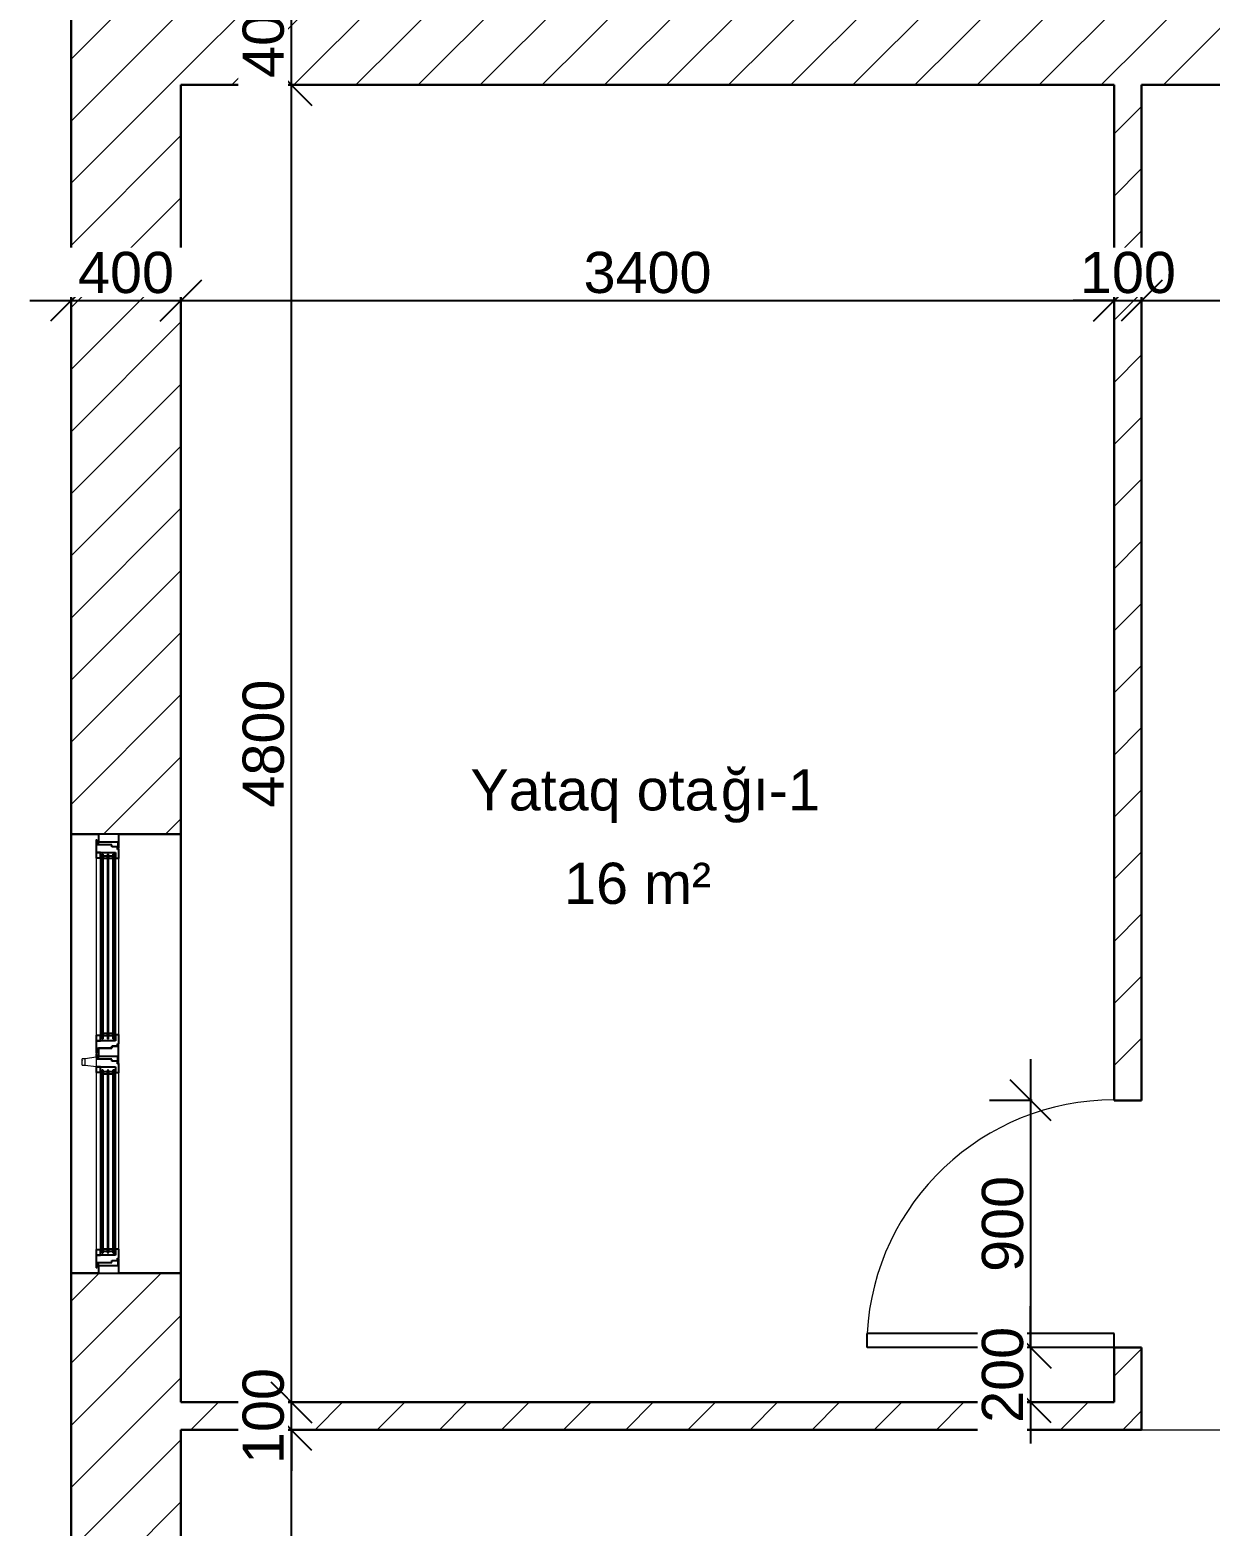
# Model space of a CAD drawing. Header units: millimetres. Extents: x 1680 to 166026, y 35966 to 91121.
# Drawn here: x 11312 to 15611, y 55993 to 61443 of the extents above; entities that cross this region are included whole.
import ezdxf

# ---------------------------------------------------------------- set-up
doc = ezdxf.new("R2010")
doc.units = ezdxf.units.MM
for name, color, linetype, lineweight in [('A-ANNO-DIMS', 7, 'Continuous', 9), ('A-AREA', 32, 'Continuous', 18), ('A-AREA-IDEN', 7, 'Continuous', 9), ('A-DOOR', 31, 'Continuous', 18), ('A-GLAZ', 151, 'Continuous', 18), ('A-WALL', 255, 'Continuous', 18), ('A-WALL-PATT', 111, 'Continuous', 50)]:
    doc.layers.add(name, color=color, linetype=linetype, lineweight=lineweight)
doc.styles.add('Arial', font='arial.ttf', dxfattribs={"height": 150})
doc.dimstyles.new('Linear_-_3mm_Arial', dxfattribs={"dimscale": 304.8, "dimtxt": 153.03891, "dimasz": 0.492126, "dimexe": 0.492126, "dimexo": 0.328084, "dimgap": 0.082021, "dimtad": 1, "dimdec": 0, "dimzin": 0, "dimdsep": 46, "dimtxsty": 'Arial', "dimblk1": 'OBLIQUE', "dimblk2": 'OBLIQUE', "dimsah": 1, "dimcen": 0.09, "dimdle": 0.492126, "dimazin": 0, "dimtfac": 1, "dimtdec": 4, "dimtix": 1, "dimtmove": 0, "dimatfit": 3, "dimfxl": 1, "dimtvp": 1, "dimtfill": 1, "dimtolj": 1, "dimtzin": 0, "dimarcsym": 2})
pattern_1 = [(45, (15427.06, 59193.26), (-113.137, 113.137), [])]

# ---------------------------------------------------------------- blocks, each defined once
blk = doc.blocks.new('Windows_Opening-Hinge_Strugal_S74RP_Two-Leaf_Fixed-Top_INT - Windows_Opening-Hinge_Strugal_S74RP_Two-Leaf_Fixed-Top_INT-206850-Level 1')
at = {"layer": 'A-GLAZ', "lineweight": 25}
for p, q in [((-800, -26.8), (-800, -99.2)), ((-750.3, -26), (-799.2, -26)), ((-772.5, -100), (-772.5, -30)), ((-772.5, -30), (-749.5, -30)), ((-753.3, -51), (-761, -51)), ((-761, -51), (-761, -105)), ((-744.5, -31), (-753.3, -31)), ((-753.3, -31), (-753.3, -51)), ((-749.5, -30), (-749.5, -26.8)), ((-744.5, -26.8), (-744.5, -31)), ((-713.3, -26), (-743.7, -26)), ((-733.5, -107.7), (-733.5, -38.5)), ((-733.5, -38.5), (-712.5, -38.5)), ((-54.5, -39.5), (-726.5, -39.5)), ((-726.5, -39.5), (-726.5, -47.5)), ((-726.5, -47.5), (-54.5, -47.5)), ((-712.5, -47.5), (-719.5, -47.5)), ((-719.5, -47.5), (-719.5, -63.5)), ((-712.5, -38.5), (-712.5, -26.8)), ((-712.5, -63.5), (-712.5, -47.5)), ((-73.5, -47.5), (-73.5, -63.5)), ((-66.5, -47.5), (-73.5, -47.5)), ((-68.5, -26.8), (-68.5, -38.5)), ((-68.5, -38.5), (-47.5, -38.5)), ((-37.3, -26), (-67.7, -26)), ((-66.5, -63.5), (-66.5, -47.5)), ((-54.5, -47.5), (-54.5, -39.5)), ((-47.5, -38.5), (-47.5, -107.7)), ((-36.5, -31), (-36.5, -26.8)), ((-27.7, -31), (-36.5, -31)), ((-31.5, -27.5), (-31.5, -31)), ((-31.5, -31), (-27.7, -31)), ((35.7, -26.7), (-30.7, -26.7)), ((-27.7, -51), (-27.7, -31)), ((-27.7, -31), (-27.7, -51)), ((-20, -51), (-27.7, -51)), ((-27.7, -51), (-20, -51)), ((-20, -105), (-20, -51)), ((-20, -51), (-20, -100)), ((8.5, -100), (8.5, -31)), ((8.5, -31), (36.5, -31)), ((27.7, -51), (20, -51)), ((20, -51), (20, -105)), ((36.5, -31), (27.7, -31)), ((27.7, -31), (27.7, -51)), ((36.5, -26.8), (36.5, -31)), ((36.5, -31), (36.5, -27.5)), ((67.7, -26), (37.3, -26)), ((47.5, -107.7), (47.5, -38.5)), ((47.5, -38.5), (68.5, -38.5)), ((726, -39.5), (60, -39.5)), ((60, -39.5), (60, -47.5)), ((60, -47.5), (726, -47.5)), ((66.5, -47.5), (66.5, -63.5)), ((73.5, -47.5), (66.5, -47.5)), ((68.5, -38.5), (68.5, -26.8)), ((73.5, -63.5), (73.5, -47.5)), ((712.5, -26.8), (712.5, -38.5)), ((712.5, -38.5), (733.5, -38.5)), ((719.5, -47.5), (712.5, -47.5)), ((712.5, -47.5), (712.5, -63.5)), ((743.7, -26), (713.3, -26)), ((719.5, -63.5), (719.5, -47.5)), ((726, -47.5), (726, -39.5)), ((733.5, -38.5), (733.5, -107.7)), ((744.5, -31), (744.5, -26.8)), ((753.3, -31), (744.5, -31)), ((749.5, -26.8), (749.5, -30)), ((749.5, -30), (772.5, -30)), ((799.2, -26), (750.3, -26)), ((753.3, -51), (753.3, -31)), ((761, -51), (753.3, -51)), ((761, -105), (761, -51)), ((772.5, -30), (772.5, -100)), ((800, -99.2), (800, -26.8)), ((-799.2, -100), (-772.5, -100)), ((-778.5, -105), (-778.5, -107.7)), ((-761, -105), (-778.5, -105)), ((-777.7, -108.5), (-734.3, -108.5)), ((-733.5, -92.5), (-733.5, -107.7)), ((-714, -92.5), (-733.5, -92.5)), ((-732.7, -108.5), (-714.8, -108.5)), ((-54.5, -63.5), (-726.5, -63.5)), ((-726.5, -63.5), (-726.5, -67.5)), ((-726.5, -67.5), (-54.5, -67.5)), ((-54.5, -83.5), (-726.5, -83.5)), ((-726.5, -83.5), (-726.5, -88.5)), ((-726.5, -88.5), (-54.5, -88.5)), ((-719.5, -63.5), (-712.5, -63.5)), ((-712.5, -67.5), (-719.5, -67.5)), ((-719.5, -67.5), (-719.5, -83.5)), ((-719.5, -83.5), (-712.5, -83.5)), ((-714, -107.7), (-714, -92.5)), ((-712.5, -83.5), (-712.5, -67.5)), ((-73.5, -63.5), (-66.5, -63.5)), ((-73.5, -67.5), (-73.5, -83.5)), ((-66.5, -67.5), (-73.5, -67.5)), ((-73.5, -83.5), (-66.5, -83.5)), ((-47.5, -92.5), (-67, -92.5)), ((-67, -92.5), (-67, -107.7)), ((-66.5, -83.5), (-66.5, -67.5)), ((-66.2, -108.5), (-48.3, -108.5)), ((-54.5, -67.5), (-54.5, -63.5)), ((-54.5, -88.5), (-54.5, -83.5)), ((-47.5, -107.7), (-47.5, -92.5)), ((-46.7, -108.5), (-3.3, -108.5)), ((-20, -100), (8.5, -100)), ((-2.5, -105), (-20, -105)), ((-2.5, -107.7), (-2.5, -105)), ((2.5, -105), (2.5, -107.7)), ((20, -105), (2.5, -105)), ((3.3, -108.5), (13, -108.5)), ((47.5, -92.5), (47.5, -107.7)), ((67, -92.5), (47.5, -92.5)), ((48.3, -108.5), (66.2, -108.5)), ((726, -63.5), (60, -63.5)), ((60, -63.5), (60, -67.5)), ((60, -67.5), (726, -67.5)), ((726, -83.5), (60, -83.5)), ((60, -83.5), (60, -88.5)), ((60, -88.5), (726, -88.5)), ((66.5, -63.5), (73.5, -63.5)), ((73.5, -67.5), (66.5, -67.5)), ((66.5, -67.5), (66.5, -83.5)), ((66.5, -83.5), (73.5, -83.5)), ((67, -107.7), (67, -92.5)), ((73.5, -83.5), (73.5, -67.5)), ((712.5, -63.5), (719.5, -63.5)), ((712.5, -67.5), (712.5, -83.5)), ((719.5, -67.5), (712.5, -67.5)), ((712.5, -83.5), (719.5, -83.5)), ((733.5, -92.5), (714, -92.5)), ((714, -92.5), (714, -107.7)), ((714.8, -108.5), (732.7, -108.5)), ((719.5, -83.5), (719.5, -67.5)), ((726, -67.5), (726, -63.5)), ((726, -88.5), (726, -83.5)), ((733.5, -107.7), (733.5, -92.5)), ((734.3, -108.5), (777.7, -108.5)), ((778.5, -105), (761, -105)), ((772.5, -100), (799.2, -100)), ((778.5, -107.7), (778.5, -105))]:
    blk.add_line(p, q, dxfattribs=at)
at = {"layer": 'A-GLAZ'}
for p, q in [((-743.7, -26), (-750.3, -26)), ((-749.5, -30), (-744.5, -30)), ((-67.7, -26), (-713.3, -26)), ((-712.5, -38.5), (-68.5, -38.5)), ((37.3, -26), (-37.3, -26)), ((-36.5, -30), (-31.5, -30)), ((713.3, -26), (67.7, -26)), ((68.5, -38.5), (712.5, -38.5)), ((750.3, -26), (743.7, -26)), ((744.5, -30), (749.5, -30)), ((-772.5, -100), (-761, -100)), ((-734.3, -108.5), (-732.7, -108.5)), ((-714.8, -108.5), (-66.2, -108.5)), ((-67, -92.5), (-714, -92.5)), ((-48.3, -108.5), (-46.7, -108.5)), ((8.5, -100), (20, -100)), ((13, -108.5), (18.1, -148.2)), ((13, -108.5), (47, -108.5)), ((41.9, -148.2), (47, -108.5)), ((47, -108.5), (48.3, -108.5)), ((66.2, -108.5), (714.8, -108.5)), ((714, -92.5), (67, -92.5)), ((732.7, -108.5), (734.3, -108.5)), ((761, -100), (772.5, -100)), ((18.1, -148.2), (18.1, -159.7)), ((24.2, -159.7), (24.2, -160)), ((24.2, -159.7), (24.2, -160)), ((24.2, -159.7), (24.2, -160)), ((24.8, -160), (24.2, -160)), ((25.6, -160), (24.2, -160)), ((24.2, -160), (25.5, -160)), ((24.8, -159.7), (24.8, -160)), ((25.6, -160), (24.8, -160)), ((25.5, -160), (25.5, -160)), ((35.9, -160), (25.6, -160)), ((35.9, -160), (35.9, -159.7)), ((35.9, -159.7), (35.9, -160)), ((41.9, -159.7), (41.9, -148.2))]:
    blk.add_line(p, q, dxfattribs=at)
at = {"layer": 'A-GLAZ', "flags": 128}
for points in [[(41.9, -148.2), (41.3, -148.2), (39.4, -148.2), (36.4, -148.2), (32.3, -148.2), (27.7, -148.2), (23.6, -148.2), (20.6, -148.2), (18.7, -148.2), (18.1, -148.2)], [(41.9, -159.7), (41.6, -159.7), (40.5, -159.7), (38.9, -159.7), (36.8, -159.7), (34.2, -159.7), (31.4, -159.7), (28.6, -159.7), (25.8, -159.7), (23.2, -159.7), (21.1, -159.7), (19.5, -159.7), (18.4, -159.7), (18.1, -159.7)]]:
    blk.add_lwpolyline(points, dxfattribs=at)
at = {"layer": 'A-GLAZ', "lineweight": 25}
for centre, start, end in [((-799.2, -26.8), 90, 180), ((-750.3, -26.8), 356.2624, 90), ((-743.7, -26.8), 90, 180), ((-713.3, -26.8), 360, 90), ((-67.7, -26.8), 90, 180), ((-37.3, -26.8), 0, 90), ((-30.7, -27.5), 90, 180), ((35.7, -27.5), 360, 90), ((37.3, -26.8), 90, 180), ((67.7, -26.8), 0, 90), ((713.3, -26.8), 90, 180), ((743.7, -26.8), 360, 90), ((750.3, -26.8), 90, 183.7376), ((799.2, -26.8), 360, 90), ((-799.2, -99.2), 180, 270), ((-777.7, -107.7), 180, 270), ((-734.3, -107.7), 270, 360), ((-732.7, -107.7), 180, 270), ((-714.8, -107.7), 270, 0), ((-66.2, -107.7), 180, 270), ((-48.3, -107.7), 270, 0), ((-46.7, -107.7), 180, 270), ((-3.3, -107.7), 270, 0), ((3.3, -107.7), 180, 270), ((46.7, -107.7), 270, 0), ((48.3, -107.7), 180, 270), ((66.2, -107.7), 270, 0), ((714.8, -107.7), 180, 270), ((732.7, -107.7), 270, 360), ((734.3, -107.7), 180, 270), ((777.7, -107.7), 270, 360), ((799.2, -99.2), 270, 0)]:
    blk.add_arc(centre, 0.8, start, end, dxfattribs=at)
blk = doc.blocks.new('M_Single-Flush - 900 x 2650-226908-Level 1')
at = {"layer": 'A-DOOR', "lineweight": 25}
for p, q in [((399, -50), (399, -950.2)), ((450, -50), (399, -50)), ((450, -50), (450, -950.2)), ((450, -950.2), (399, -950.2))]:
    blk.add_line(p, q, dxfattribs=at)
at = {"layer": 'A-DOOR'}
blk.add_arc((450, -50), 901.7, 180, 266.7576, dxfattribs=at)
blk = doc.blocks.new('_Oblique')
at = {"color": 0, "linetype": 'ByBlock', "lineweight": -2}
blk.add_line((-0.5, -0.5), (0.5, 0.5), dxfattribs=at)
blk = doc.blocks.new('*D172')
at = {"layer": 'A-ANNO-DIMS', "color": 0, "lineweight": -2, "transparency": 16777216}
for p, q in [((11311.7, 60457.2), (12011.7, 60457.2)), ((11461.7, 60463.3), (11461.7, 60307.2)), ((11861.7, 60463.3), (11861.7, 60307.2))]:
    blk.add_line(p, q, dxfattribs=at)
at = {"layer": 'A-ANNO-DIMS', "color": 0, "lineweight": -2, "transparency": 16777216, "xscale": 149.9999920571061, "yscale": 149.9999920571061, "zscale": 149.9999920571061, "rotation": 180}
blk.add_blockref('_Oblique', (11461.7, 60457.2), dxfattribs=at)
at = {"layer": 'A-ANNO-DIMS', "color": 0, "lineweight": -2, "transparency": 16777216, "xscale": 149.9999920571061, "yscale": 149.9999920571061, "zscale": 149.9999920571061}
blk.add_blockref('_Oblique', (11861.7, 60457.2), dxfattribs=at)
at = {"layer": 'A-ANNO-DIMS', "color": 0, "transparency": 16777216, "insert": (11661.7, 60558.8), "char_height": 150, "width": 415.324, "attachment_point": 5, "style": 'Arial', "bg_fill": 3, "box_fill_scale": 1.1, "bg_fill_color": 256, "bg_fill_true_color": 13158600, "bg_fill_transparency": 0}
blk.add_mtext('\\A1;400', dxfattribs=at)
at = {"layer": 'Defpoints', "color": 0, "transparency": 16777216}
for p in [(11461.7, 60563.3), (11861.7, 60563.3), (11861.7, 60457.2)]:
    blk.add_point(p, dxfattribs=at)
blk = doc.blocks.new('*D173')
at = {"layer": 'A-ANNO-DIMS', "color": 0, "lineweight": -2, "transparency": 16777216}
for p, q in [((11711.7, 60457.2), (15411.7, 60457.2)), ((11861.7, 60463.3), (11861.7, 60307.2)), ((15261.7, 60463.3), (15261.7, 60307.2))]:
    blk.add_line(p, q, dxfattribs=at)
at = {"layer": 'Defpoints', "color": 0, "transparency": 16777216}
for p in [(11861.7, 60563.3), (15261.7, 60563.3), (15261.7, 60457.2)]:
    blk.add_point(p, dxfattribs=at)
at = {"layer": 'A-ANNO-DIMS', "color": 0, "lineweight": -2, "transparency": 16777216, "xscale": 149.9999920571061, "yscale": 149.9999920571061, "zscale": 149.9999920571061, "rotation": 180}
blk.add_blockref('_Oblique', (11861.7, 60457.2), dxfattribs=at)
at = {"layer": 'A-ANNO-DIMS', "color": 0, "lineweight": -2, "transparency": 16777216, "xscale": 149.9999920571061, "yscale": 149.9999920571061, "zscale": 149.9999920571061}
blk.add_blockref('_Oblique', (15261.7, 60457.2), dxfattribs=at)
at = {"layer": 'A-ANNO-DIMS', "color": 0, "transparency": 16777216, "insert": (13561.7, 60558.9), "char_height": 150, "width": 553.765, "attachment_point": 5, "style": 'Arial', "bg_fill": 3, "box_fill_scale": 1.1, "bg_fill_color": 256, "bg_fill_true_color": 13158600, "bg_fill_transparency": 0}
blk.add_mtext('\\A1;3400', dxfattribs=at)
blk = doc.blocks.new('*D174')
at = {"layer": 'A-ANNO-DIMS', "color": 0, "lineweight": -2, "transparency": 16777216}
for p, q in [((15261.7, 60457.2), (15111.7, 60457.2)), ((15261.7, 60463.3), (15261.7, 60307.2)), ((15261.7, 60457.2), (15361.7, 60457.2)), ((15361.7, 60463.3), (15361.7, 60307.2)), ((15361.7, 60457.2), (15511.7, 60457.2))]:
    blk.add_line(p, q, dxfattribs=at)
at = {"layer": 'A-ANNO-DIMS', "color": 0, "lineweight": -2, "transparency": 16777216, "xscale": 149.9999920571061, "yscale": 149.9999920571061, "zscale": 149.9999920571061}
blk.add_blockref('_Oblique', (15261.7, 60457.2), dxfattribs=at)
at = {"layer": 'A-ANNO-DIMS', "color": 0, "lineweight": -2, "transparency": 16777216, "xscale": 149.9999920571061, "yscale": 149.9999920571061, "zscale": 149.9999920571061, "rotation": 180}
blk.add_blockref('_Oblique', (15361.7, 60457.2), dxfattribs=at)
at = {"layer": 'A-ANNO-DIMS', "color": 0, "transparency": 16777216, "insert": (15311.7, 60558.8), "char_height": 150, "width": 415.324, "attachment_point": 5, "style": 'Arial', "bg_fill": 3, "box_fill_scale": 1.1, "bg_fill_color": 256, "bg_fill_true_color": 13158600, "bg_fill_transparency": 0}
blk.add_mtext('\\A1;100', dxfattribs=at)
at = {"layer": 'Defpoints', "color": 0, "transparency": 16777216}
for p in [(15261.7, 60563.3), (15361.7, 60563.3), (15361.7, 60457.2)]:
    blk.add_point(p, dxfattribs=at)
blk = doc.blocks.new('*D175')
at = {"layer": 'A-ANNO-DIMS', "color": 0, "lineweight": -2, "transparency": 16777216}
for p, q in [((15211.7, 60457.2), (16971.7, 60457.2)), ((15361.7, 60463.3), (15361.7, 60307.2)), ((16821.7, 60463.3), (16821.7, 60307.2))]:
    blk.add_line(p, q, dxfattribs=at)
at = {"layer": 'Defpoints', "color": 0, "transparency": 16777216}
for p in [(15361.7, 60563.3), (16821.7, 60563.3), (16821.7, 60457.2)]:
    blk.add_point(p, dxfattribs=at)
at = {"layer": 'A-ANNO-DIMS', "color": 0, "lineweight": -2, "transparency": 16777216, "xscale": 149.9999920571061, "yscale": 149.9999920571061, "zscale": 149.9999920571061, "rotation": 180}
blk.add_blockref('_Oblique', (15361.7, 60457.2), dxfattribs=at)
at = {"layer": 'A-ANNO-DIMS', "color": 0, "lineweight": -2, "transparency": 16777216, "xscale": 149.9999920571061, "yscale": 149.9999920571061, "zscale": 149.9999920571061}
blk.add_blockref('_Oblique', (16821.7, 60457.2), dxfattribs=at)
at = {"layer": 'A-ANNO-DIMS', "color": 0, "transparency": 16777216, "insert": (16091.7, 60558.8), "char_height": 150, "width": 553.765, "attachment_point": 5, "style": 'Arial', "bg_fill": 3, "box_fill_scale": 1.1, "bg_fill_color": 256, "bg_fill_true_color": 13158600, "bg_fill_transparency": 0}
blk.add_mtext('\\A1;1460', dxfattribs=at)
blk = doc.blocks.new('*D180')
at = {"layer": 'A-ANNO-DIMS', "color": 0, "lineweight": -2, "transparency": 16777216}
for p, q in [((12264.2, 45053.5), (12264.2, 56493.5)), ((12258.2, 56343.5), (12414.2, 56343.5)), ((12258.2, 45203.5), (12414.2, 45203.5))]:
    blk.add_line(p, q, dxfattribs=at)
at = {"layer": 'Defpoints', "color": 0, "transparency": 16777216}
for p in [(12158.2, 56343.5), (12264.2, 56343.5), (12158.2, 45203.5)]:
    blk.add_point(p, dxfattribs=at)
at = {"layer": 'A-ANNO-DIMS', "color": 0, "lineweight": -2, "transparency": 16777216, "xscale": 149.9999920571061, "yscale": 149.9999920571061, "zscale": 149.9999920571061}
for p, rotation in [((12264.2, 56343.5), 90), ((12264.2, 45203.5), 270)]:
    blk.add_blockref('_Oblique', p, dxfattribs=dict(at, rotation=rotation))
at = {"layer": 'A-ANNO-DIMS', "color": 0, "transparency": 16777216, "insert": (12162.6, 50773.5), "char_height": 150, "width": 692.207, "attachment_point": 5, "rotation": 90, "style": 'Arial', "bg_fill": 3, "box_fill_scale": 1.1, "bg_fill_color": 256, "bg_fill_true_color": 13158600, "bg_fill_transparency": 0}
blk.add_mtext('\\A1;11140', dxfattribs=at)
blk = doc.blocks.new('*D181')
at = {"layer": 'A-ANNO-DIMS', "color": 0, "lineweight": -2, "transparency": 16777216}
for p, q in [((12264.2, 56443.5), (12264.2, 56593.5)), ((12258.2, 56443.5), (12414.2, 56443.5)), ((12264.2, 56343.5), (12264.2, 56443.5)), ((12258.2, 56343.5), (12414.2, 56343.5)), ((12264.2, 56343.5), (12264.2, 56193.5))]:
    blk.add_line(p, q, dxfattribs=at)
at = {"layer": 'A-ANNO-DIMS', "color": 0, "lineweight": -2, "transparency": 16777216, "xscale": 149.9999920571061, "yscale": 149.9999920571061, "zscale": 149.9999920571061}
for p, rotation in [((12264.2, 56443.5), 270), ((12264.2, 56343.5), 90)]:
    blk.add_blockref('_Oblique', p, dxfattribs=dict(at, rotation=rotation))
at = {"layer": 'A-ANNO-DIMS', "color": 0, "transparency": 16777216, "insert": (12162.6, 56393.5), "char_height": 150, "width": 415.324, "attachment_point": 5, "rotation": 90, "style": 'Arial', "bg_fill": 3, "box_fill_scale": 1.1, "bg_fill_color": 256, "bg_fill_true_color": 13158600, "bg_fill_transparency": 0}
blk.add_mtext('\\A1;100', dxfattribs=at)
at = {"layer": 'Defpoints', "color": 0, "transparency": 16777216}
for p in [(12158.2, 56443.5), (12264.2, 56443.5), (12158.2, 56343.5)]:
    blk.add_point(p, dxfattribs=at)
blk = doc.blocks.new('*D182')
at = {"layer": 'A-ANNO-DIMS', "color": 0, "lineweight": -2, "transparency": 16777216}
for p, q in [((12264.2, 56293.5), (12264.2, 61393.5)), ((12258.2, 61243.5), (12414.2, 61243.5)), ((12258.2, 56443.5), (12414.2, 56443.5))]:
    blk.add_line(p, q, dxfattribs=at)
at = {"layer": 'Defpoints', "color": 0, "transparency": 16777216}
for p in [(12158.2, 61243.5), (12264.2, 61243.5), (12158.2, 56443.5)]:
    blk.add_point(p, dxfattribs=at)
at = {"layer": 'A-ANNO-DIMS', "color": 0, "lineweight": -2, "transparency": 16777216, "xscale": 149.9999920571061, "yscale": 149.9999920571061, "zscale": 149.9999920571061}
for p, rotation in [((12264.2, 61243.5), 90), ((12264.2, 56443.5), 270)]:
    blk.add_blockref('_Oblique', p, dxfattribs=dict(at, rotation=rotation))
at = {"layer": 'A-ANNO-DIMS', "color": 0, "transparency": 16777216, "insert": (12162.6, 58843.5), "char_height": 150, "width": 553.765, "attachment_point": 5, "rotation": 90, "style": 'Arial', "bg_fill": 3, "box_fill_scale": 1.1, "bg_fill_color": 256, "bg_fill_true_color": 13158600, "bg_fill_transparency": 0}
blk.add_mtext('\\A1;4800', dxfattribs=at)
blk = doc.blocks.new('*D183')
at = {"layer": 'A-ANNO-DIMS', "color": 0, "lineweight": -2, "transparency": 16777216}
for p, q in [((12264.2, 61093.5), (12264.2, 61793.5)), ((12258.2, 61643.5), (12414.2, 61643.5)), ((12258.2, 61243.5), (12414.2, 61243.5))]:
    blk.add_line(p, q, dxfattribs=at)
at = {"layer": 'A-ANNO-DIMS', "color": 0, "lineweight": -2, "transparency": 16777216, "xscale": 149.9999920571061, "yscale": 149.9999920571061, "zscale": 149.9999920571061}
for p, rotation in [((12264.2, 61643.5), 90), ((12264.2, 61243.5), 270)]:
    blk.add_blockref('_Oblique', p, dxfattribs=dict(at, rotation=rotation))
at = {"layer": 'A-ANNO-DIMS', "color": 0, "transparency": 16777216, "insert": (12162.6, 61443.5), "char_height": 150, "width": 415.324, "attachment_point": 5, "rotation": 90, "style": 'Arial', "bg_fill": 3, "box_fill_scale": 1.1, "bg_fill_color": 256, "bg_fill_true_color": 13158600, "bg_fill_transparency": 0}
blk.add_mtext('\\A1;400', dxfattribs=at)
at = {"layer": 'Defpoints', "color": 0, "transparency": 16777216}
for p in [(12158.2, 61643.5), (12264.2, 61643.5), (12158.2, 61243.5)]:
    blk.add_point(p, dxfattribs=at)
blk = doc.blocks.new('*D196')
at = {"layer": 'A-ANNO-DIMS', "color": 0, "lineweight": -2, "transparency": 16777216}
for p, q in [((14957.2, 57693.5), (14957.2, 56493.5)), ((14963.2, 57543.5), (14807.2, 57543.5)), ((14963.2, 56643.5), (14807.2, 56643.5))]:
    blk.add_line(p, q, dxfattribs=at)
at = {"layer": 'Defpoints', "color": 0, "transparency": 16777216}
for p in [(15063.2, 57543.5), (14957.2, 56643.5), (15063.2, 56643.5)]:
    blk.add_point(p, dxfattribs=at)
at = {"layer": 'A-ANNO-DIMS', "color": 0, "lineweight": -2, "transparency": 16777216, "xscale": 149.9999920571061, "yscale": 149.9999920571061, "zscale": 149.9999920571061}
for p, rotation in [((14957.2, 57543.5), 90), ((14957.2, 56643.5), 270)]:
    blk.add_blockref('_Oblique', p, dxfattribs=dict(at, rotation=rotation))
at = {"layer": 'A-ANNO-DIMS', "color": 0, "transparency": 16777216, "insert": (14855.6, 57093.5), "char_height": 150, "width": 415.324, "attachment_point": 5, "rotation": 90, "style": 'Arial', "bg_fill": 3, "box_fill_scale": 1.1, "bg_fill_color": 256, "bg_fill_true_color": 13158600, "bg_fill_transparency": 0}
blk.add_mtext('\\A1;900', dxfattribs=at)
blk = doc.blocks.new('*D197')
at = {"layer": 'A-ANNO-DIMS', "color": 0, "lineweight": -2, "transparency": 16777216}
for p, q in [((14957.2, 56643.5), (14957.2, 56793.5)), ((14963.2, 56643.5), (14807.2, 56643.5)), ((14957.2, 56643.5), (14957.2, 56443.5)), ((14963.2, 56443.5), (14807.2, 56443.5)), ((14957.2, 56443.5), (14957.2, 56293.5))]:
    blk.add_line(p, q, dxfattribs=at)
at = {"layer": 'Defpoints', "color": 0, "transparency": 16777216}
for p in [(15063.2, 56643.5), (15063.2, 56443.5)]:
    blk.add_point(p, dxfattribs=at)
at = {"layer": 'A-ANNO-DIMS', "color": 0, "lineweight": -2, "transparency": 16777216, "xscale": 149.9999920571061, "yscale": 149.9999920571061, "zscale": 149.9999920571061}
for p, rotation in [((14957.2, 56643.5), 270), ((14957.2, 56443.5), 90)]:
    blk.add_blockref('_Oblique', p, dxfattribs=dict(at, rotation=rotation))
at = {"layer": 'A-ANNO-DIMS', "color": 0, "transparency": 16777216, "insert": (14855.6, 56543.5), "char_height": 150, "width": 415.324, "attachment_point": 5, "rotation": 90, "style": 'Arial', "bg_fill": 3, "box_fill_scale": 1.1, "bg_fill_color": 256, "bg_fill_true_color": 13158600, "bg_fill_transparency": 0}
blk.add_mtext('\\A1;200', dxfattribs=at)
at = {"layer": 'Defpoints', "color": 0, "transparency": 16777216}
blk.add_point((14957.2, 56443.5), dxfattribs=at)

msp = doc.modelspace()

# ---------------------------------------------------------------- hatches: boundary and pattern name
at = {"layer": 'A-WALL-PATT', "lineweight": 18}
h = msp.add_hatch(dxfattribs=at)
h.set_pattern_fill('FP_1', color=256, style=0, pattern_type=2)
h.set_pattern_definition(pattern_1)
h.paths.add_polyline_path([(11861.7, 45203.5), (11861.7, 47953.5), (11461.7, 47953.5), (11461.7, 45203.5)], flags=0)
h.paths.add_polyline_path([(11861.7, 49553.5), (11861.7, 52433.5), (11461.7, 52433.5), (11461.7, 49553.5), (11611.7, 49553.5)], flags=0)
h.paths.add_polyline_path([(11461.7, 54033.5), (11861.7, 54033.5), (11861.7, 56913.5), (11461.7, 56913.5), (11461.7, 54377.8)], flags=0)
h.paths.add_polyline_path([(11852.9, 58513.5), (11861.7, 58513.5), (11861.7, 62843.5), (11461.7, 62843.5), (11461.7, 58513.5), (11722.4, 58513.5)], flags=0)
h.paths.add_polyline_path([(11861.7, 64443.5), (11861.7, 65603.5), (11461.7, 65603.5), (11461.7, 64443.5), (11852.9, 64443.5)], flags=0)
h = msp.add_hatch(dxfattribs=at)
h.set_pattern_fill('FP_1', color=256, style=0, pattern_type=2)
h.set_pattern_definition(pattern_1)
h.paths.add_polyline_path([(18721.7, 61243.5), (18721.7, 61643.5), (16821.7, 61643.5), (16821.7, 61243.5), (17041.7, 61243.5)], flags=0)
h.paths.add_polyline_path([(15921.7, 61243.5), (15921.7, 61643.5), (11861.7, 61643.5), (11861.7, 61243.5), (15361.7, 61243.5)], flags=0)
h = msp.add_hatch(dxfattribs=at)
h.set_pattern_fill('FP_1', color=256, style=0, pattern_type=2)
h.set_pattern_definition(pattern_1)
h.paths.add_polyline_path([(15361.7, 56343.5), (15361.7, 56643.5), (15261.7, 56643.5), (15261.7, 56343.5)], flags=0)
h.paths.add_polyline_path([(15361.7, 57543.5), (15361.7, 61243.5), (15261.7, 61243.5), (15261.7, 57543.5)], flags=0)
h = msp.add_hatch(dxfattribs=at)
h.set_pattern_fill('FP_1', color=256, style=0, pattern_type=2)
h.set_pattern_definition(pattern_1)
h.paths.add_polyline_path([(15261.7, 56343.5), (15261.7, 56443.5), (11861.7, 56443.5), (11861.7, 56343.5), (15245.6, 56343.5)], flags=0)

# ---------------------------------------------------------------- linework, layer by layer
at = {"layer": 'A-AREA'}
msp.add_line((15361.7, 56343.5), (16821.7, 56343.5), dxfattribs=at)
at = {"layer": 'A-WALL', "lineweight": 30}
for p, q in [((11461.7, 62843.5), (11461.7, 58513.5)), ((11861.7, 61243.5), (15261.7, 61243.5)), ((11861.7, 58513.5), (11861.7, 61243.5)), ((15261.7, 61243.5), (15261.7, 57543.5)), ((15361.7, 61243.5), (15921.7, 61243.5)), ((15361.7, 57543.5), (15361.7, 61243.5)), ((11461.7, 58513.5), (11562.5, 58513.5)), ((11461.7, 56913.5), (11461.7, 58513.5)), ((11634.9, 58513.5), (11861.7, 58513.5)), ((11861.7, 58513.5), (11861.7, 56913.5)), ((15261.7, 57543.5), (15361.7, 57543.5)), ((11562.5, 56913.5), (11461.7, 56913.5)), ((11461.7, 56913.5), (11461.7, 54033.5)), ((11861.7, 56913.5), (11634.9, 56913.5)), ((11861.7, 56443.5), (11861.7, 56913.5)), ((15261.7, 56643.5), (15261.7, 56443.5)), ((15361.7, 56643.5), (15261.7, 56643.5)), ((15361.7, 56343.5), (15361.7, 56643.5)), ((15261.7, 56443.5), (11861.7, 56443.5)), ((11861.7, 54033.5), (11861.7, 56343.5)), ((11861.7, 56343.5), (15361.7, 56343.5))]:
    msp.add_line(p, q, dxfattribs=at)

# ---------------------------------------------------------------- block references
at = {"layer": 'A-DOOR', "rotation": 269.9999999999999}
msp.add_blockref('M_Single-Flush - 900 x 2650-226908-Level 1', (15311.7, 57093.5), dxfattribs=at)
at = {"layer": 'A-GLAZ', "rotation": 269.9999999999996}
msp.add_blockref('Windows_Opening-Hinge_Strugal_S74RP_Two-Leaf_Fixed-Top_INT - Windows_Opening-Hinge_Strugal_S74RP_Two-Leaf_Fixed-Top_INT-206850-Level 1', (11661.7, 57713.5), dxfattribs=at)

# ---------------------------------------------------------------- texts
at = {"layer": 'A-AREA-IDEN', "char_height": 150, "attachment_point": 1, "style": 'Arial'}
for s, insert, width in [('ğ\\fArial|b0|i0|c238|p34|;ı-1', (13829, 58749.9), 444.937), ('Yataq ota', (12916.2, 58749.9), 1106.329), ('16 m\\fArial|b0|i0|c238|p34|;²', (13257.7, 58409.4), 665.401)]:
    msp.add_mtext(s, dxfattribs=dict(at, insert=insert, width=width))

# ---------------------------------------------------------------- next in the draw order: dimensions: what is measured, and where the dimension line sits
at = {"layer": 'A-ANNO-DIMS'}
dim = msp.add_linear_dim(base=(11861.7, 60457.2), p1=(11461.7, 60563.3), p2=(11861.7, 60563.3), dimstyle='Linear_-_3mm_Arial', override={"dimpost": '<>', "dimfxl": 400}, dxfattribs=at)
dim.commit()
dim.dimension.update_dxf_attribs({"geometry": '*D172', "text_midpoint": (11661.7, 60558.8)})
for base, p1, p2, override, picture, middle in [((14957.2, 56643.5), (15063.2, 57543.5), (15063.2, 56643.5), {"dimpost": '<>', "dimfxl": 900}, '*D196', (14855.6, 57093.5)), ((12264.2, 56343.5), (12158.2, 45203.5), (12158.2, 56343.5), {"dimpost": '<>', "dimfxl": 11140}, '*D180', (12162.6, 50773.5))]:
    dim = msp.add_linear_dim(base=base, p1=p1, p2=p2, angle=90, dimstyle='Linear_-_3mm_Arial', override=override, dxfattribs=at)
    dim.commit()
    dim.dimension.update_dxf_attribs({"geometry": picture, "text_midpoint": middle})

# ---------------------------------------------------------------- next in the draw order: dimensions: what is measured, and where the dimension line sits
dim = msp.add_linear_dim(base=(15261.7, 60457.2), p1=(11861.7, 60563.3), p2=(15261.7, 60563.3), dimstyle='Linear_-_3mm_Arial', override={"dimpost": '<>', "dimfxl": 3400}, dxfattribs=at)
dim.commit()
dim.dimension.update_dxf_attribs({"geometry": '*D173', "text_midpoint": (13561.7, 60558.9)})
for base, p1, p2, override, picture, middle in [((14957.2, 56443.5), (15063.2, 56643.5), (15063.2, 56443.5), {"dimpost": '<>', "dimfxl": 200}, '*D197', (14855.6, 56543.5)), ((12264.2, 56443.5), (12158.2, 56343.5), (12158.2, 56443.5), {"dimpost": '<>', "dimfxl": 100}, '*D181', (12162.6, 56393.5))]:
    dim = msp.add_linear_dim(base=base, p1=p1, p2=p2, angle=90, dimstyle='Linear_-_3mm_Arial', override=override, dxfattribs=at)
    dim.commit()
    dim.dimension.update_dxf_attribs({"geometry": picture, "text_midpoint": middle})

# ---------------------------------------------------------------- next in the draw order: dimensions: what is measured, and where the dimension line sits
dim = msp.add_linear_dim(base=(12264.2, 61243.5), p1=(12158.2, 56443.5), p2=(12158.2, 61243.5), angle=90, dimstyle='Linear_-_3mm_Arial', override={"dimpost": '<>', "dimfxl": 4800}, dxfattribs=at)
dim.commit()
dim.dimension.update_dxf_attribs({"geometry": '*D182', "text_midpoint": (12162.6, 58843.5)})
dim = msp.add_linear_dim(base=(15361.7, 60457.2), p1=(15261.7, 60563.3), p2=(15361.7, 60563.3), dimstyle='Linear_-_3mm_Arial', override={"dimpost": '<>', "dimfxl": 100}, dxfattribs=at)
dim.commit()
dim.dimension.update_dxf_attribs({"geometry": '*D174', "text_midpoint": (15311.7, 60558.8)})

# ---------------------------------------------------------------- next in the draw order: dimensions: what is measured, and where the dimension line sits
dim = msp.add_linear_dim(base=(12264.2, 61643.5), p1=(12158.2, 61243.5), p2=(12158.2, 61643.5), angle=90, dimstyle='Linear_-_3mm_Arial', override={"dimpost": '<>', "dimfxl": 400}, dxfattribs=at)
dim.commit()
dim.dimension.update_dxf_attribs({"geometry": '*D183', "text_midpoint": (12162.6, 61443.5)})
dim = msp.add_linear_dim(base=(16821.7, 60457.2), p1=(15361.7, 60563.3), p2=(16821.7, 60563.3), dimstyle='Linear_-_3mm_Arial', override={"dimpost": '<>', "dimfxl": 1460}, dxfattribs=at)
dim.commit()
dim.dimension.update_dxf_attribs({"geometry": '*D175', "text_midpoint": (16091.7, 60558.8)})

doc.saveas('drawing.dxf')
